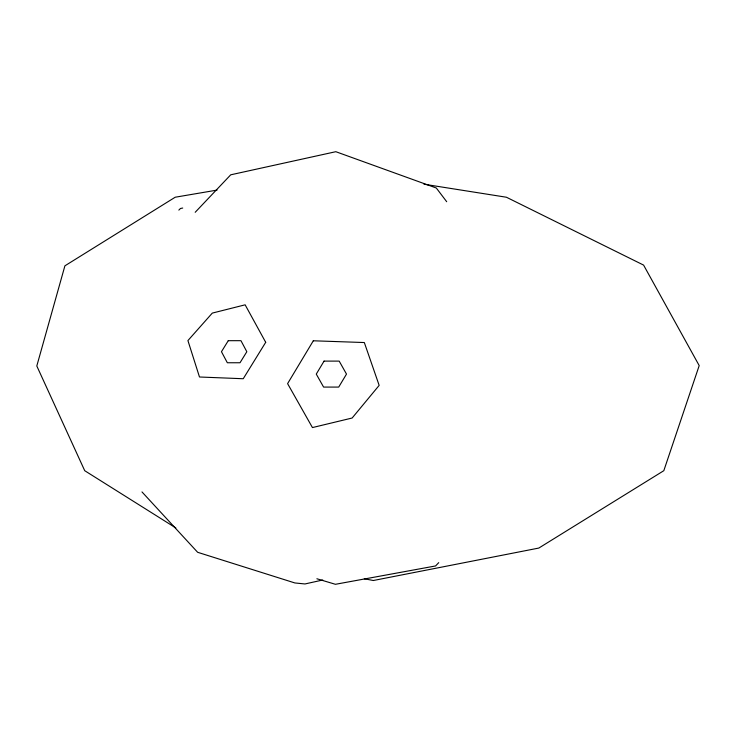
<?xml version="1.0" encoding="UTF-8"?>
<svg xmlns="http://www.w3.org/2000/svg" width="736" height="736" viewBox="0 0 736 736"><rect width="100%" height="100%" fill="white"/><g stroke="black" fill="none" stroke-linecap="round" stroke-linejoin="round"><path stroke-width="1.1" d="M195.196 212.29L230.727 174.809L335.828 151.699L436.31 188.011L446.697 201.719M438.739 562.635L435.583 565.947L335.432 584.301L316.885 578.763M178.848 210.1L180.467 208.481L182.721 208.04M322.764 580.005L304.971 583.961L294.86 582.949L197.644 552.294L141.984 491.933M217.065 190.1L175.214 197.22L64.906 265.825L36.8 365.985L84.723 470.7L175.858 527.96M423.954 184.202L506.432 197.239L643.595 265.098L699.2 365.59L663.817 470.69L538.816 548.062L373.336 580.511L364.32 578.763M313.315 340.786L287.592 383.631L312.441 427.57L352.139 418.02L379.16 385.388L364.329 342.544L313.315 340.786M324.061 361.109L316.268 374.09L323.592 387.081L338.707 387.081L346.5 374.09L339.186 361.109L324.061 361.109M228.27 340.685L221.462 351.716L227.341 362.756L240.019 362.756L246.827 351.716L240.957 340.685L228.27 340.685M265.705 342.314L243.239 378.736L199.484 376.998L187.919 340.575L212.299 313.094L245.143 304.824L265.705 342.314"/></g></svg>
